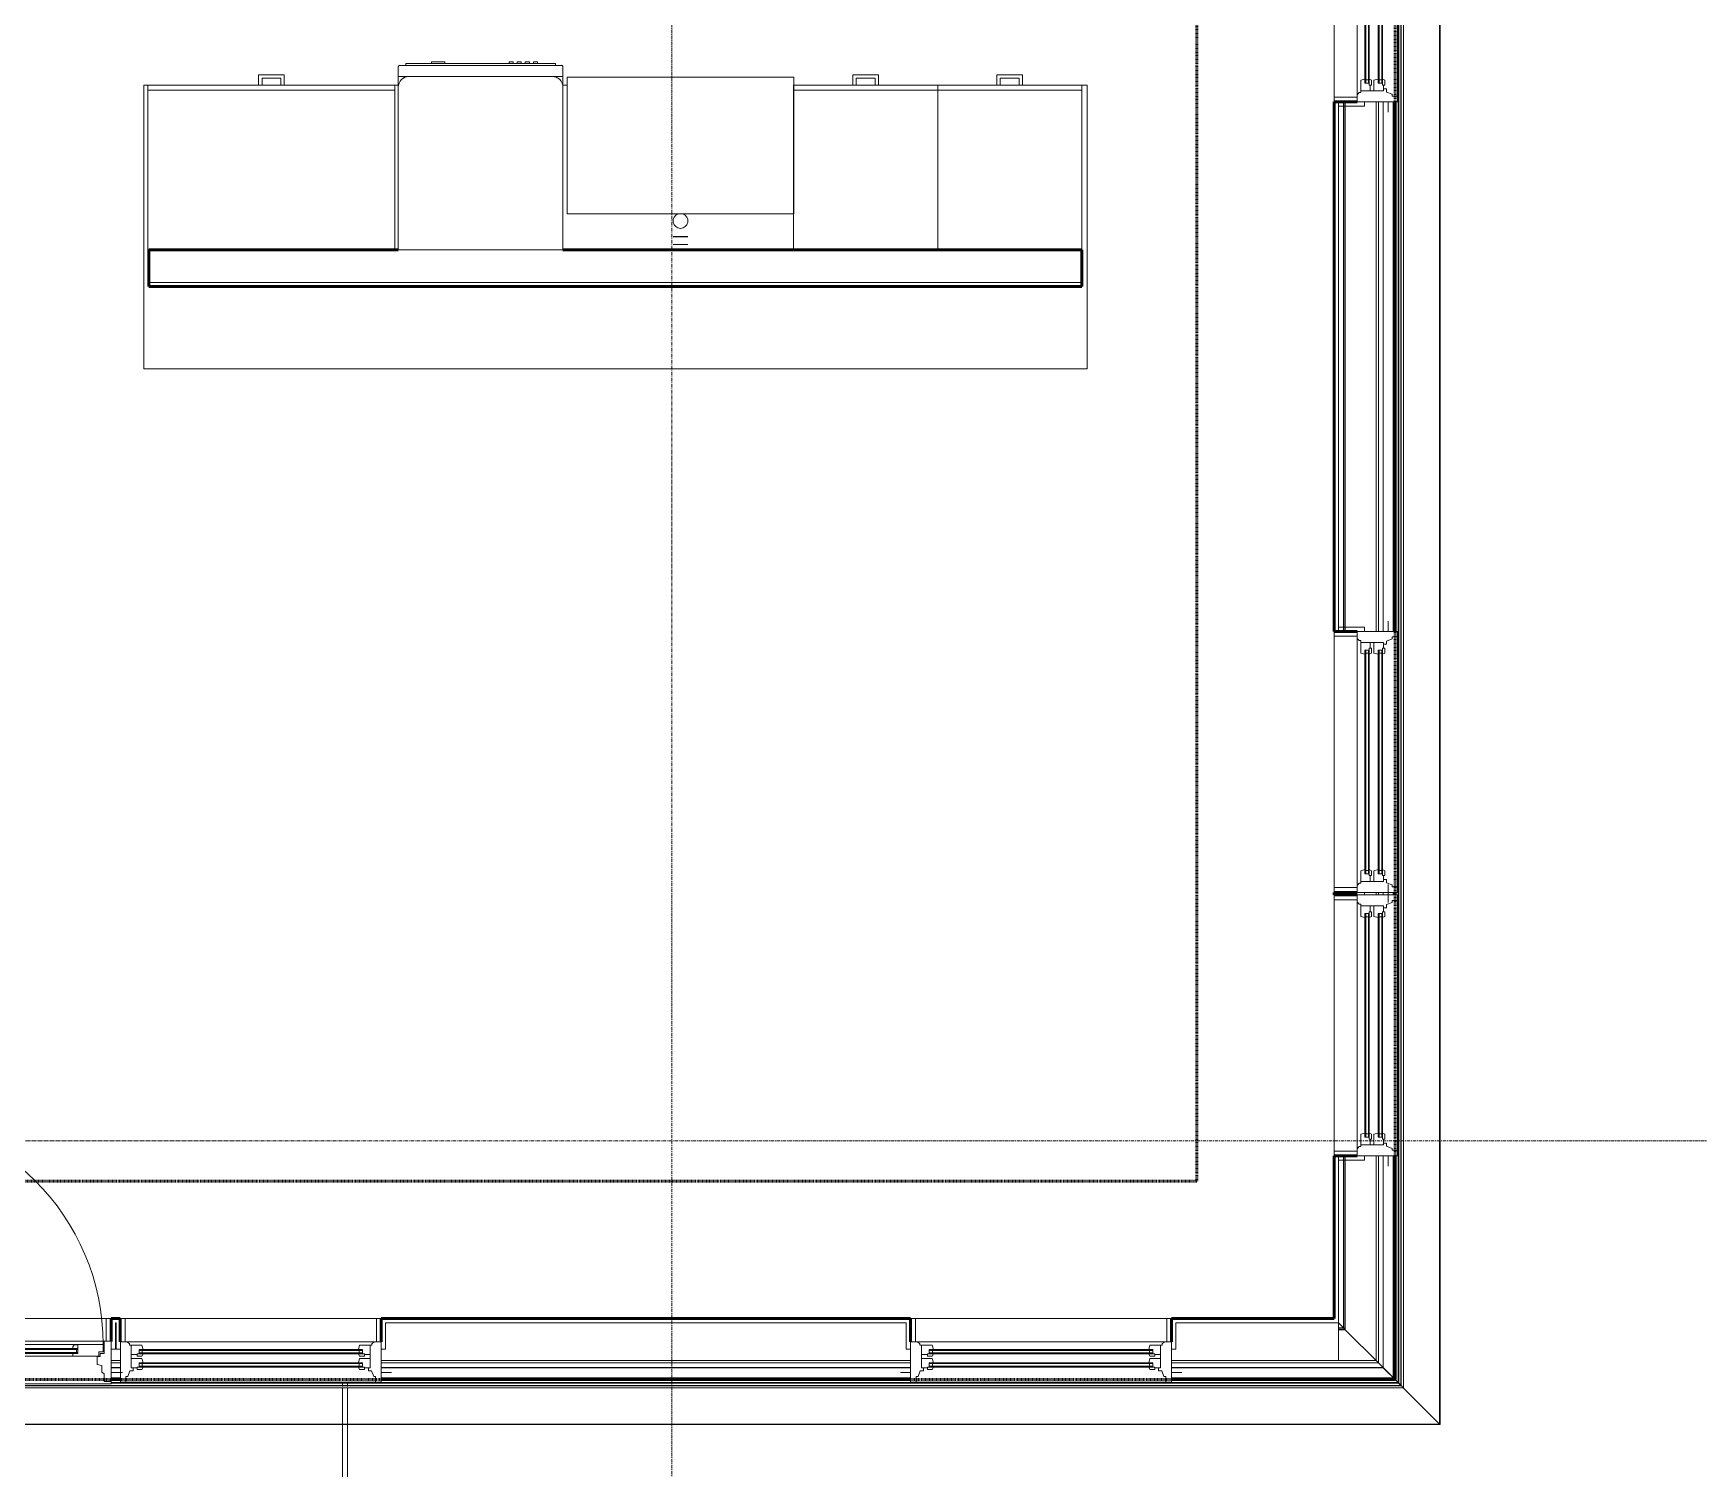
# Model space of a CAD drawing. Header units: inches. Extents: x -4235 to -464, y 9767 to 12347.
# Drawn here: x -2266.4 to -2023.7, y 11234.4 to 11443.6 of the extents above; entities that cross this region are included whole.
import ezdxf

# ---------------------------------------------------------------- set-up
doc = ezdxf.new("R2010")
doc.units = ezdxf.units.IN
doc.header["$MEASUREMENT"] = 0
doc.linetypes.add('Dash 1_16_', pattern=[0.125, 0.0625, -0.0625])
doc.linetypes.add('Grid Line 1_2_', pattern=[0.875, 0.5, -0.125, 0.125, -0.125])
for name, color, linetype, lineweight in [('0-1', 7, 'Continuous', 5), ('0-2', 10, 'Continuous', 9), ('A-DOOR-5', 31, 'Continuous', 9), ('A-DOOR-6', 31, 'Continuous', 20), ('A-DOOR-FRAM', 31, 'Continuous', 9), ('A-DOOR-FRAM-4', 31, 'Continuous', 20), ('A-DOOR-GLAZ', 31, 'Continuous', 9), ('A-GLAZ-1', 151, 'Continuous', 9), ('A-GLAZ-2', 151, 'Continuous', 20), ('A-WALL', 113, 'Continuous', 13), ('A-WALL-1', 7, 'Continuous', 50), ('A-WALL-2', 250, 'Continuous', 13), ('A-WALL-4', 254, 'Continuous', 9), ('A-WALL-5', 113, 'Continuous', 9), ('A-WALL-6', 113, 'Continuous', 50), ('C-PROP-LINE-1', 91, 'Dash 1_16_', 50), ('P-SANR-FIXT-1', 10, 'Continuous', 9), ('P-SANR-FIXT-2', 254, 'Continuous', 9), ('Q-CASE-1', 10, 'Continuous', 9), ('Q-SPCQ-1', 10, 'Continuous', 9), ('S-GRID-1', 1, 'Grid Line 1_2_', 9)]:
    doc.layers.add(name, color=color, linetype=linetype, lineweight=lineweight)

# ---------------------------------------------------------------- blocks, each defined once
blk = doc.blocks.new('Dishwasher_15404 - 34_ counter-2817256-BACKGROUND - RCP - 3RD FLOOR')
at = {"layer": 'Q-SPCQ-1'}
for p, q in [((0, -24), (0, 0)), ((0, 0), (23.68, 0)), ((23.68, 0), (25.25, 0)), ((25.25, 0), (26.68, 0)), ((25.25, 0), (25.25, -1.57)), ((25.25, -1.57), (25.25, -22.43)), ((26.87, -0.2), (26.87, -23.8)), ((27.12, -1.09), (26.87, -1.09)), ((27.12, -2.61), (27.12, -1.09)), ((27.12, -3.81), (27.12, -2.61)), ((27.12, -20.19), (27.12, -3.81)), ((27.37, -4.82), (27.12, -4.82)), ((27.37, -5.81), (27.37, -4.82)), ((27.12, -6.79), (27.37, -6.79)), ((27.37, -6.79), (27.37, -5.81)), ((27.37, -16.15), (27.12, -16.15)), ((27.37, -16.74), (27.12, -16.74)), ((27.37, -16.74), (27.37, -16.15)), ((27.37, -17.33), (27.12, -17.33)), ((27.37, -17.92), (27.12, -17.92)), ((27.37, -18.51), (27.12, -18.51)), ((27.37, -19.1), (27.12, -19.1)), ((27.37, -17.92), (27.37, -17.33)), ((27.37, -19.1), (27.37, -18.51)), ((27.37, -19.69), (27.12, -19.69)), ((27.12, -21.39), (27.12, -20.19)), ((27.37, -20.28), (27.12, -20.28)), ((27.12, -22.91), (27.12, -21.39)), ((27.37, -20.28), (27.37, -19.69)), ((23.68, -24), (0, -24)), ((25.25, -24), (23.68, -24)), ((25.25, -22.43), (25.25, -24)), ((26.68, -24), (25.25, -24)), ((27.12, -22.91), (26.87, -22.91))]:
    blk.add_line(p, q, dxfattribs=at)
for centre, radius, start, end in [((26.68, -0.2), 0.197, 0, 90), ((23.68, -1.57), 1.57, 0, 90), ((23.68, -1.57), 1.57, 32.077, 42.3359), ((23.68, -1.57), 1.57, 17.8182, 27.5266), ((23.68, -1.57), 1.57, 0, 13.6425), ((26.68, -0.2), 0.197, 15, 90), ((23.68, -22.43), 1.57, 270, 0), ((23.68, -22.43), 1.57, 317.6641, 327.923), ((23.68, -22.43), 1.57, 332.4734, 342.1818), ((23.68, -22.43), 1.57, 346.3575, 0), ((26.68, -23.8), 0.197, 270, 0)]:
    blk.add_arc(centre, radius, start, end, dxfattribs=at)
blk = doc.blocks.new('Base Cabinet 3 Drawer 230 - Base Cabinet 3 Drawer 230 21_-2554957-BACKGROUND - RCP - 3RD FLOOR')
at = {"layer": 'Q-CASE-1'}
for p, q in [((-9.76, -23.25), (-9.76, 0)), ((-9.76, 0), (11.24, 0)), ((11.24, 0), (11.24, -23.25)), ((-9.76, -23.25), (-9.76, -24)), ((11.24, -23.25), (-9.76, -23.25)), ((-9.76, -24), (11.24, -24)), ((-0.64, -24), (-1.14, -24)), ((-1.14, -25.5), (-1.14, -24)), ((-0.64, -25), (-0.64, -24)), ((2.11, -25), (2.11, -24)), ((2.11, -24), (2.61, -24)), ((2.61, -24), (2.61, -25.5)), ((11.24, -24), (11.24, -23.25)), ((2.61, -25.5), (-1.14, -25.5)), ((-0.64, -25), (2.11, -25))]:
    blk.add_line(p, q, dxfattribs=at)
blk = doc.blocks.new('Base Cabinet 3 Drawer 230 - Base Cabinet 3 Drawer 230 36_-2567957-BACKGROUND - RCP - 3RD FLOOR')
at = {"layer": 'Q-CASE-1'}
for p, q in [((-17.26, -23.25), (-17.26, 0)), ((-17.26, 0), (18.74, 0)), ((18.74, 0), (18.74, -23.25)), ((-17.26, -23.25), (-17.26, -24)), ((18.74, -23.25), (-17.26, -23.25)), ((-17.26, -24), (18.74, -24)), ((-0.64, -24), (-1.14, -24)), ((-1.14, -25.5), (-1.14, -24)), ((-0.64, -25), (-0.64, -24)), ((2.11, -25), (2.11, -24)), ((2.11, -24), (2.61, -24)), ((2.61, -24), (2.61, -25.5)), ((18.74, -24), (18.74, -23.25)), ((2.61, -25.5), (-1.14, -25.5)), ((-0.64, -25), (2.11, -25))]:
    blk.add_line(p, q, dxfattribs=at)
blk = doc.blocks.new('kitchen_faucet_14143 - kitchen_faucet_14143-2439044-BACKGROUND - RCP - 3RD FLOOR')
at = {"layer": 'P-SANR-FIXT-2'}
for p, q in [((2.26, -1.08), (2.26, 1.08)), ((2.34, 1.08), (2.34, 1.05)), ((2.34, 1.05), (2.34, -1.08)), ((3.44, 0.28), (3.44, 1.08)), ((3.44, -1.08), (3.44, 0.28))]:
    blk.add_line(p, q, dxfattribs=at)
at = {"layer": 'P-SANR-FIXT-2', "flags": 128}
blk.add_lwpolyline([(-0.92, -0.6), (-0.96, -0.61), (-1, -0.63)], dxfattribs=at)
at = {"layer": 'P-SANR-FIXT-2'}
for start, end in [(0, 159.9003), (200.0997, 360)]:
    blk.add_arc((0, 0), 1.08, start, end, dxfattribs=at)
blk = doc.blocks.new('Stainless Steel Farmhous Kitchen Sink - Stainless Steel Farmhous Kitchen Sink-2443921-BACKGROUND - RCP - 3RD FLOOR')
at = {"layer": 'P-SANR-FIXT-1'}
for p, q in [((-33, -22.2), (-33, -2.25)), ((-33, -2.25), (0, -2.25)), ((0, -2.25), (0, -22.2)), ((0, -22.2), (-33, -22.2))]:
    blk.add_line(p, q, dxfattribs=at)
blk = doc.blocks.new('CTR - 1st Phase - Unit Layouts_rvt-1-BACKGROUND - RCP - 3RD FLOOR')
at = {"layer": 'A-WALL-1'}
for p, q in [((-2249.58, 11406.65), (-2249.58, 11412.02)), ((-2249.58, 11412.02), (-2213.21, 11412.02)), ((-2189.21, 11412.02), (-2113.58, 11412.02)), ((-2113.58, 11412.02), (-2113.58, 11406.65)), ((-2113.58, 11406.65), (-2249.58, 11406.65))]:
    blk.add_line(p, q, dxfattribs=at)
at = {"layer": 'A-WALL-2'}
blk.add_line((-2249.58, 11407.27), (-2113.58, 11407.27), dxfattribs=at)
at = {"layer": 'A-WALL-4'}
for p, q in [((-2249.58, 11412.02), (-2249.58, 11406.65)), ((-2249.58, 11412.02), (-2213.21, 11412.02)), ((-2189.21, 11412.02), (-2113.58, 11412.02)), ((-2113.58, 11412.02), (-2113.58, 11406.65)), ((-2113.58, 11406.65), (-2249.58, 11406.65))]:
    blk.add_line(p, q, dxfattribs=at)
at = {"layer": 'A-WALL-5'}
for p, q in [((-2233.58, 11436.02), (-2250.33, 11436.02)), ((-2250.33, 11436.02), (-2250.33, 11394.65)), ((-2250.33, 11394.65), (-2250.33, 11436.02)), ((-2250.33, 11436.02), (-2233.58, 11436.02)), ((-2233.08, 11436.02), (-2233.58, 11436.02)), ((-2230.33, 11436.02), (-2233.08, 11436.02)), ((-2233.08, 11436.02), (-2230.33, 11436.02)), ((-2229.83, 11436.02), (-2230.33, 11436.02)), ((-2213.21, 11436.02), (-2229.83, 11436.02)), ((-2229.83, 11436.02), (-2213.21, 11436.02)), ((-2188.58, 11436.02), (-2189.21, 11436.02)), ((-2189.21, 11436.02), (-2188.58, 11436.02)), ((-2146.96, 11436.02), (-2155.58, 11436.02)), ((-2155.58, 11436.02), (-2146.96, 11436.02)), ((-2146.46, 11436.02), (-2146.96, 11436.02)), ((-2143.71, 11436.02), (-2146.46, 11436.02)), ((-2146.46, 11436.02), (-2143.71, 11436.02)), ((-2143.21, 11436.02), (-2143.71, 11436.02)), ((-2125.96, 11436.02), (-2143.21, 11436.02)), ((-2143.21, 11436.02), (-2125.96, 11436.02)), ((-2125.46, 11436.02), (-2125.96, 11436.02)), ((-2122.71, 11436.02), (-2125.46, 11436.02)), ((-2125.46, 11436.02), (-2122.71, 11436.02)), ((-2122.21, 11436.02), (-2122.71, 11436.02)), ((-2112.8, 11436.02), (-2122.21, 11436.02)), ((-2122.21, 11436.02), (-2112.8, 11436.02)), ((-2112.8, 11394.65), (-2112.8, 11436.02)), ((-2112.8, 11436.02), (-2112.8, 11394.65)), ((-2250.33, 11394.65), (-2112.8, 11394.65)), ((-2112.8, 11394.65), (-2250.33, 11394.65))]:
    blk.add_line(p, q, dxfattribs=at)
at = {"layer": '0-2'}
for name, p, rotation in [('Dishwasher_15404 - 34_ counter-2817256-BACKGROUND - RCP - 3RD FLOOR', (-2213.21, 11412.02), 90.00000000007033), ('Base Cabinet 3 Drawer 230 - Base Cabinet 3 Drawer 230 36_-2567957-BACKGROUND - RCP - 3RD FLOOR', (-2230.97, 11412.02), 180), ('Stainless Steel Farmhous Kitchen Sink - Stainless Steel Farmhous Kitchen Sink-2443921-BACKGROUND - RCP - 3RD FLOOR', (-2188.58, 11414.98), 180), ('Base Cabinet 3 Drawer 230 - Base Cabinet 3 Drawer 230 21_-2554957-BACKGROUND - RCP - 3RD FLOOR', (-2144.35, 11412.02), 180), ('Base Cabinet 3 Drawer 230 - Base Cabinet 3 Drawer 230 21_-2554957-BACKGROUND - RCP - 3RD FLOOR', (-2123.35, 11412.02), 180), ('kitchen_faucet_14143 - kitchen_faucet_14143-2439044-BACKGROUND - RCP - 3RD FLOOR', (-2172.08, 11416.22), 269.9999999999973)]:
    blk.add_blockref(name, p, dxfattribs=dict(at, rotation=rotation))
blk = doc.blocks.new('Basic Wall _ EXT - FIBER CEMENT - LARGE - ___-2162456-BACKGROUND - RCP - 3RD FLOOR')
at = {"layer": 'A-WALL-5'}
for p, q in [((-2067.06, 11246.52), (-2067.06, 12119.46)), ((-2067.05, 11246.51), (-2067.05, 12119.46)), ((-2067.05, 11246.51), (-2067.05, 12119.46)), ((-2067.03, 11246.5), (-2067.03, 12119.48)), ((-2067.02, 11246.48), (-2067.02, 12119.5)), ((-2067.02, 11246.48), (-2067.02, 12119.5)), ((-2066.71, 11246.18), (-2066.71, 12119.8)), ((-2069.67, 11433.58), (-2069.67, 11356.4)), ((-2069.67, 11356.4), (-2069.67, 11433.58)), ((-2069.64, 11356.4), (-2069.64, 11433.58)), ((-2069.64, 11356.4), (-2069.64, 11433.58)), ((-2069.67, 11318.38), (-2069.67, 11318)), ((-2069.67, 11318), (-2069.67, 11318.38)), ((-2069.64, 11318), (-2069.64, 11318.37)), ((-2069.64, 11318), (-2069.64, 11318.37)), ((-2069.67, 11279.98), (-2069.67, 11249.14)), ((-2069.67, 11249.14), (-2069.67, 11279.98)), ((-2069.64, 11249.14), (-2069.64, 11279.98)), ((-2069.64, 11249.14), (-2069.64, 11279.98)), ((-2069.67, 11249.14), (-2067.92, 11247.39)), ((-2069.3, 11248.77), (-2069.64, 11249.11)), ((-2067.92, 11247.39), (-2069.3, 11248.77)), ((-2067.92, 11247.39), (-2067.06, 11246.52)), ((-2067.06, 11246.52), (-2067.92, 11247.39)), ((-2067.03, 11246.5), (-2067.06, 11246.52)), ((-2067.06, 11246.52), (-2066.9, 11246.37)), ((-2067.05, 11246.51), (-2066.9, 11246.37)), ((-2066.9, 11246.37), (-2067.03, 11246.5)), ((-2066.9, 11246.37), (-2067.02, 11246.48)), ((-2066.77, 11246.23), (-2066.79, 11246.26)), ((-2066.77, 11246.24), (-2066.75, 11246.21)), ((-2066.75, 11246.21), (-2066.75, 11246.21))]:
    blk.add_line(p, q, dxfattribs=at)
at = {"layer": 'A-WALL-5', "flags": 128}
for points in [[(-2066.9, 11246.37), (-2066.89, 11246.35), (-2066.86, 11246.33), (-2066.84, 11246.31), (-2066.82, 11246.28), (-2066.79, 11246.26), (-2066.77, 11246.24)], [(-2066.79, 11246.26), (-2066.81, 11246.27), (-2066.82, 11246.29), (-2066.84, 11246.3), (-2066.85, 11246.32), (-2066.87, 11246.33), (-2066.88, 11246.35)], [(-2066.75, 11246.21), (-2066.75, 11246.21), (-2066.75, 11246.22), (-2066.76, 11246.22), (-2066.77, 11246.23)], [(-2066.76, 11246.23), (-2066.75, 11246.22), (-2066.75, 11246.21)], [(-2066.75, 11246.21), (-2066.73, 11246.2), (-2066.72, 11246.19), (-2066.71, 11246.18), (-2066.71, 11246.18)], [(-2066.71, 11246.18), (-2066.72, 11246.18), (-2066.72, 11246.19), (-2066.74, 11246.2)]]:
    blk.add_lwpolyline(points, dxfattribs=at)
blk = doc.blocks.new('Basic Wall _ EXT - FIBER CEMENT - SMALL - ___-2145930-BACKGROUND - RCP - 3RD FLOOR')
at = {"layer": 'A-WALL-5'}
for p, q in [((-2061.44, 12125.07), (-2061.44, 11240.9)), ((-2061.44, 11240.9), (-2061.44, 12125.07)), ((-2061.36, 11240.83), (-2061.36, 12125.15)), ((-2061.36, 11240.83), (-2061.36, 12125.15)), ((-2067.46, 11246.93), (-2067.46, 12009.39)), ((-2067.39, 11246.86), (-2067.39, 12009.39)), ((-2075.45, 11433.58), (-2075.45, 11356.4)), ((-2075.45, 11356.4), (-2075.45, 11433.58)), ((-2075.25, 11356.4), (-2075.25, 11433.58)), ((-2075.25, 11356.4), (-2075.25, 11433.58)), ((-2075.17, 11356.4), (-2075.17, 11433.58)), ((-2075.17, 11356.4), (-2075.17, 11433.58)), ((-2070.35, 11356.4), (-2070.35, 11433.58)), ((-2070.35, 11356.4), (-2070.35, 11433.58)), ((-2067.92, 11356.4), (-2067.92, 11433.58)), ((-2067.92, 11356.4), (-2067.92, 11433.58)), ((-2067.84, 11356.4), (-2067.84, 11433.58)), ((-2075.45, 11318.38), (-2075.45, 11318)), ((-2075.45, 11318), (-2075.45, 11318.38)), ((-2075.25, 11318), (-2075.25, 11318.38)), ((-2075.25, 11318), (-2075.25, 11318.38)), ((-2075.17, 11318), (-2075.17, 11318.38)), ((-2075.17, 11318), (-2075.17, 11318.38)), ((-2070.35, 11318), (-2070.35, 11318.38)), ((-2070.35, 11318), (-2070.35, 11318.38)), ((-2067.92, 11318), (-2067.92, 11318.38)), ((-2067.92, 11318), (-2067.92, 11318.38)), ((-2067.84, 11318), (-2067.84, 11318.38)), ((-2075.45, 11279.98), (-2075.45, 11254.92)), ((-2075.45, 11254.92), (-2075.45, 11279.98)), ((-2075.25, 11254.71), (-2075.25, 11279.98)), ((-2075.25, 11254.71), (-2075.25, 11279.98)), ((-2075.17, 11254.64), (-2075.17, 11279.98)), ((-2075.17, 11254.64), (-2075.17, 11279.98)), ((-2070.35, 11249.81), (-2070.35, 11279.98)), ((-2070.35, 11249.81), (-2070.35, 11279.98)), ((-2067.92, 11247.39), (-2067.92, 11279.98)), ((-2067.92, 11247.39), (-2067.92, 11279.98)), ((-2067.84, 11247.31), (-2067.84, 11279.98)), ((-2076.17, 11255.64), (-2075.45, 11254.92)), ((-2075.45, 11254.92), (-2076.17, 11255.64)), ((-2075.45, 11254.92), (-2076.17, 11255.64)), ((-2076.17, 11255.64), (-2075.45, 11254.92)), ((-2075.45, 11254.92), (-2075.25, 11254.71)), ((-2075.25, 11254.71), (-2075.45, 11254.92)), ((-2075.25, 11254.71), (-2075.45, 11254.92)), ((-2075.45, 11254.92), (-2075.25, 11254.71)), ((-2075.25, 11254.71), (-2075.17, 11254.64)), ((-2075.17, 11254.64), (-2075.25, 11254.71)), ((-2075.17, 11254.64), (-2075.25, 11254.71)), ((-2075.17, 11254.64), (-2070.35, 11249.81)), ((-2070.35, 11249.81), (-2075.17, 11254.64)), ((-2070.35, 11249.81), (-2069.67, 11249.14)), ((-2069.67, 11249.14), (-2070.35, 11249.81)), ((-2069.67, 11249.14), (-2068.2, 11247.67)), ((-2068.2, 11247.67), (-2069.67, 11249.14)), ((-2069.46, 11248.93), (-2069.52, 11248.99)), ((-2068.25, 11247.72), (-2069.36, 11248.82)), ((-2069.31, 11248.77), (-2068.2, 11247.67)), ((-2068.2, 11247.67), (-2068.25, 11247.72)), ((-2068.08, 11247.55), (-2068.04, 11247.51)), ((-2067.97, 11247.43), (-2067.94, 11247.41)), ((-2067.94, 11247.41), (-2067.93, 11247.39)), ((-2067.93, 11247.39), (-2067.92, 11247.39)), ((-2067.92, 11247.39), (-2067.91, 11247.38)), ((-2067.91, 11247.38), (-2067.9, 11247.36)), ((-2067.9, 11247.36), (-2067.87, 11247.34)), ((-2067.87, 11247.34), (-2067.39, 11246.86)), ((-2067.39, 11246.86), (-2067.87, 11247.34)), ((-2067.87, 11247.34), (-2067.46, 11246.93)), ((-2067.8, 11247.27), (-2067.82, 11247.29)), ((-2067.39, 11246.86), (-2067.8, 11247.27)), ((-2067.46, 11246.93), (-2067.39, 11246.86)), ((-2067.39, 11246.86), (-2067.06, 11246.52)), ((-2067.06, 11246.52), (-2067.39, 11246.86)), ((-2067.05, 11246.51), (-2066.9, 11246.37)), ((-2066.9, 11246.37), (-2067.05, 11246.51)), ((-2066.72, 11246.19), (-2061.44, 11240.9)), ((-2061.44, 11240.9), (-2066.72, 11246.19)), ((-2061.36, 11240.83), (-2061.44, 11240.9))]:
    blk.add_line(p, q, dxfattribs=at)
at = {"layer": 'A-WALL-5', "flags": 128}
for points in [[(-2069.52, 11248.99), (-2069.44, 11248.91), (-2069.37, 11248.84), (-2069.31, 11248.77)], [(-2068.2, 11247.67), (-2068.17, 11247.63), (-2068.13, 11247.59), (-2068.08, 11247.55)], [(-2068.04, 11247.51), (-2068, 11247.47), (-2067.97, 11247.43)], [(-2067.84, 11247.31), (-2067.85, 11247.31), (-2067.87, 11247.34), (-2067.91, 11247.38)], [(-2067.82, 11247.29), (-2067.84, 11247.3), (-2067.84, 11247.31)]]:
    blk.add_lwpolyline(points, dxfattribs=at)
blk = doc.blocks.new('Basic Wall _ EXT - FIBER CEMENT - LARGE - ___-2162457-BACKGROUND - RCP - 3RD FLOOR')
at = {"layer": 'A-WALL-5'}
for p, q in [((-2253.74, 11249.14), (-2255.06, 11249.14)), ((-2255.06, 11249.14), (-2253.74, 11249.14)), ((-2255.06, 11249.11), (-2253.76, 11249.11)), ((-2255.06, 11249.11), (-2253.76, 11249.11)), ((-2138.54, 11249.14), (-2215.71, 11249.14)), ((-2215.71, 11249.14), (-2138.54, 11249.14)), ((-2215.71, 11249.11), (-2138.54, 11249.11)), ((-2215.71, 11249.11), (-2138.54, 11249.11)), ((-2069.67, 11249.14), (-2100.51, 11249.14)), ((-2100.51, 11249.14), (-2069.67, 11249.14)), ((-2100.51, 11249.11), (-2069.64, 11249.11)), ((-2100.51, 11249.11), (-2069.64, 11249.11)), ((-2067.92, 11247.39), (-2069.67, 11249.14)), ((-2069.64, 11249.11), (-2069.3, 11248.77)), ((-2069.3, 11248.77), (-2067.92, 11247.39)), ((-2067.92, 11247.39), (-2067.06, 11246.52)), ((-2067.06, 11246.52), (-2067.92, 11247.39)), ((-3400.56, 11246.52), (-2067.06, 11246.52)), ((-3400.55, 11246.51), (-2067.05, 11246.51)), ((-3400.55, 11246.51), (-2067.05, 11246.51)), ((-3400.53, 11246.5), (-2067.03, 11246.5)), ((-3400.52, 11246.48), (-2067.02, 11246.48)), ((-3400.52, 11246.48), (-2067.02, 11246.48)), ((-3400.21, 11246.18), (-2066.71, 11246.18)), ((-2066.9, 11246.37), (-2067.06, 11246.52)), ((-2067.06, 11246.52), (-2067.03, 11246.5)), ((-2066.9, 11246.37), (-2067.05, 11246.51)), ((-2067.03, 11246.5), (-2066.9, 11246.37)), ((-2067.02, 11246.48), (-2066.9, 11246.37)), ((-2066.79, 11246.26), (-2066.77, 11246.23)), ((-2066.75, 11246.21), (-2066.77, 11246.24)), ((-2066.75, 11246.21), (-2066.75, 11246.21))]:
    blk.add_line(p, q, dxfattribs=at)
at = {"layer": 'A-WALL-5', "flags": 128}
for points in [[(-2066.77, 11246.24), (-2066.79, 11246.26), (-2066.82, 11246.28), (-2066.84, 11246.31), (-2066.86, 11246.33), (-2066.89, 11246.35), (-2066.9, 11246.37)], [(-2066.88, 11246.35), (-2066.87, 11246.33), (-2066.85, 11246.32), (-2066.84, 11246.3), (-2066.82, 11246.29), (-2066.81, 11246.27), (-2066.79, 11246.26)], [(-2066.77, 11246.23), (-2066.76, 11246.22), (-2066.75, 11246.22), (-2066.75, 11246.21), (-2066.75, 11246.21)], [(-2066.75, 11246.21), (-2066.75, 11246.22), (-2066.76, 11246.23)], [(-2066.71, 11246.18), (-2066.71, 11246.18), (-2066.72, 11246.19), (-2066.73, 11246.2), (-2066.75, 11246.21)], [(-2066.74, 11246.2), (-2066.72, 11246.19), (-2066.72, 11246.18), (-2066.71, 11246.18)]]:
    blk.add_lwpolyline(points, dxfattribs=at)
blk = doc.blocks.new('Basic Wall _ EXT - FIBER CEMENT - SMALL - ___-2145931-BACKGROUND - RCP - 3RD FLOOR')
at = {"layer": 'A-WALL-5'}
for p, q in [((-2076.17, 11255.64), (-2075.45, 11254.92)), ((-2075.45, 11254.92), (-2076.17, 11255.64)), ((-2075.45, 11254.92), (-2076.17, 11255.64)), ((-2076.17, 11255.64), (-2075.45, 11254.92)), ((-2075.45, 11254.92), (-2076.17, 11254.92)), ((-2076.17, 11254.92), (-2075.45, 11254.92)), ((-2076.17, 11254.71), (-2075.25, 11254.71)), ((-2076.17, 11254.71), (-2075.25, 11254.71)), ((-2076.17, 11254.64), (-2075.17, 11254.64)), ((-2076.17, 11254.64), (-2075.17, 11254.64)), ((-2075.45, 11254.92), (-2075.25, 11254.71)), ((-2075.25, 11254.71), (-2075.45, 11254.92)), ((-2075.25, 11254.71), (-2075.45, 11254.92)), ((-2075.45, 11254.92), (-2075.25, 11254.71)), ((-2075.25, 11254.71), (-2075.17, 11254.64)), ((-2075.17, 11254.64), (-2075.25, 11254.71)), ((-2075.25, 11254.71), (-2075.17, 11254.64)), ((-2075.17, 11254.64), (-2070.35, 11249.81)), ((-2070.35, 11249.81), (-2075.17, 11254.64)), ((-2255.06, 11249.81), (-2253.74, 11249.81)), ((-2255.06, 11249.81), (-2253.74, 11249.81)), ((-2215.71, 11249.81), (-2138.54, 11249.81)), ((-2215.71, 11249.81), (-2138.54, 11249.81)), ((-2100.51, 11249.81), (-2070.35, 11249.81)), ((-2100.51, 11249.81), (-2070.35, 11249.81)), ((-2070.35, 11249.81), (-2069.67, 11249.14)), ((-2069.67, 11249.14), (-2070.35, 11249.81)), ((-2255.06, 11247.39), (-2253.74, 11247.39)), ((-2255.06, 11247.39), (-2253.74, 11247.39)), ((-2255.06, 11247.31), (-2253.74, 11247.31)), ((-2215.71, 11247.39), (-2138.54, 11247.39)), ((-2215.71, 11247.39), (-2138.54, 11247.39)), ((-2215.71, 11247.31), (-2138.54, 11247.31)), ((-2100.51, 11247.39), (-2067.92, 11247.39)), ((-2100.51, 11247.39), (-2067.92, 11247.39)), ((-2100.51, 11247.31), (-2067.84, 11247.31)), ((-2069.67, 11249.14), (-2068.2, 11247.67)), ((-2068.2, 11247.67), (-2069.67, 11249.14)), ((-2069.52, 11248.99), (-2069.46, 11248.93)), ((-2069.31, 11248.77), (-2069.37, 11248.84)), ((-2069.36, 11248.82), (-2068.25, 11247.72)), ((-2068.2, 11247.67), (-2069.31, 11248.77)), ((-2068.25, 11247.72), (-2068.2, 11247.67)), ((-2068, 11247.47), (-2068.04, 11247.51)), ((-2067.97, 11247.43), (-2068, 11247.47)), ((-2067.92, 11247.39), (-2067.93, 11247.39)), ((-2067.87, 11247.34), (-2067.39, 11246.86)), ((-2067.39, 11246.86), (-2067.87, 11247.34)), ((-2067.46, 11246.93), (-2067.87, 11247.34)), ((-2067.85, 11247.31), (-2067.84, 11247.31)), ((-2067.84, 11247.31), (-2067.84, 11247.3)), ((-2067.8, 11247.27), (-2067.39, 11246.86)), ((-2255.06, 11246.93), (-2221.36, 11246.93)), ((-2255.06, 11246.86), (-2221.36, 11246.86)), ((-2221.31, 11246.93), (-2221.25, 11246.93)), ((-2221.31, 11246.86), (-2221.25, 11246.86)), ((-2221.25, 11246.93), (-2221.17, 11246.93)), ((-2221.25, 11246.86), (-2221.17, 11246.86)), ((-2221.17, 11246.93), (-2221.08, 11246.93)), ((-2221.17, 11246.86), (-2221.08, 11246.86)), ((-2221.08, 11246.93), (-2220.99, 11246.93)), ((-2221.08, 11246.86), (-2220.99, 11246.86)), ((-2220.98, 11246.93), (-2220.89, 11246.93)), ((-2220.98, 11246.86), (-2220.89, 11246.86)), ((-2220.89, 11246.93), (-2220.8, 11246.93)), ((-2220.89, 11246.86), (-2220.8, 11246.86)), ((-2220.8, 11246.93), (-2220.72, 11246.93)), ((-2220.8, 11246.86), (-2220.72, 11246.86)), ((-2220.72, 11246.93), (-2220.66, 11246.93)), ((-2220.72, 11246.86), (-2220.66, 11246.86)), ((-2220.61, 11246.93), (-2067.46, 11246.93)), ((-2220.61, 11246.86), (-2067.39, 11246.86)), ((-2067.39, 11246.86), (-2067.46, 11246.93)), ((-2067.39, 11246.86), (-2067.06, 11246.52)), ((-2067.06, 11246.52), (-2067.39, 11246.86)), ((-2067.05, 11246.51), (-2066.9, 11246.37)), ((-2066.9, 11246.37), (-2067.05, 11246.51)), ((-2066.72, 11246.19), (-2061.44, 11240.9)), ((-2061.44, 11240.9), (-2066.72, 11246.19)), ((-2221.36, 11240.9), (-2324.1, 11240.9)), ((-2324.1, 11240.9), (-2221.36, 11240.9)), ((-2324.1, 11240.83), (-2221.36, 11240.83)), ((-2324.1, 11240.83), (-2221.36, 11240.83)), ((-2221.25, 11240.9), (-2221.3, 11240.9)), ((-2221.3, 11240.9), (-2221.25, 11240.9)), ((-2221.3, 11240.83), (-2221.25, 11240.83)), ((-2221.3, 11240.83), (-2221.25, 11240.83)), ((-2221.18, 11240.9), (-2221.24, 11240.9)), ((-2221.24, 11240.9), (-2221.18, 11240.9)), ((-2221.24, 11240.83), (-2221.18, 11240.83)), ((-2221.24, 11240.83), (-2221.18, 11240.83)), ((-2221.09, 11240.9), (-2221.16, 11240.9)), ((-2221.16, 11240.9), (-2221.09, 11240.9)), ((-2221.16, 11240.83), (-2221.09, 11240.83)), ((-2221.16, 11240.83), (-2221.09, 11240.83)), ((-2220.99, 11240.9), (-2221.07, 11240.9)), ((-2221.07, 11240.9), (-2220.99, 11240.9)), ((-2221.07, 11240.83), (-2220.99, 11240.83)), ((-2221.07, 11240.83), (-2220.99, 11240.83)), ((-2220.9, 11240.9), (-2220.98, 11240.9)), ((-2220.98, 11240.9), (-2220.9, 11240.9)), ((-2220.98, 11240.83), (-2220.9, 11240.83)), ((-2220.98, 11240.83), (-2220.9, 11240.83)), ((-2220.81, 11240.9), (-2220.88, 11240.9)), ((-2220.88, 11240.9), (-2220.81, 11240.9)), ((-2220.88, 11240.83), (-2220.81, 11240.83)), ((-2220.88, 11240.83), (-2220.81, 11240.83)), ((-2220.73, 11240.9), (-2220.79, 11240.9)), ((-2220.79, 11240.9), (-2220.73, 11240.9)), ((-2220.79, 11240.83), (-2220.73, 11240.83)), ((-2220.79, 11240.83), (-2220.73, 11240.83)), ((-2220.67, 11240.9), (-2220.72, 11240.9)), ((-2220.72, 11240.9), (-2220.67, 11240.9)), ((-2220.72, 11240.83), (-2220.67, 11240.83)), ((-2220.72, 11240.83), (-2220.67, 11240.83)), ((-2061.44, 11240.9), (-2220.61, 11240.9)), ((-2220.61, 11240.9), (-2061.44, 11240.9)), ((-2220.61, 11240.83), (-2061.36, 11240.83)), ((-2220.61, 11240.83), (-2061.36, 11240.83)), ((-2061.44, 11240.9), (-2061.36, 11240.83))]:
    blk.add_line(p, q, dxfattribs=at)
at = {"layer": 'A-WALL-5', "flags": 128}
for points in [[(-2069.37, 11248.84), (-2069.44, 11248.91), (-2069.52, 11248.99)], [(-2068.13, 11247.59), (-2068.17, 11247.63), (-2068.2, 11247.67)], [(-2068.04, 11247.51), (-2068.08, 11247.55), (-2068.13, 11247.59)], [(-2067.93, 11247.39), (-2067.94, 11247.41), (-2067.97, 11247.43)], [(-2067.87, 11247.34), (-2067.9, 11247.36), (-2067.91, 11247.38), (-2067.92, 11247.39)], [(-2067.91, 11247.38), (-2067.87, 11247.34), (-2067.85, 11247.31)], [(-2067.84, 11247.3), (-2067.82, 11247.29), (-2067.8, 11247.27)]]:
    blk.add_lwpolyline(points, dxfattribs=at)
blk = doc.blocks.new('Window-Double_Hung-Andersen-400_Series-Tilt_Wash - DOUBLE HUNG - COTTAGE - 3RD FLOOR-2888224-BACKGROUND - RCP - 3RD FLOOR')
at = {"layer": 'A-GLAZ-1'}
for p, q in [((-16.29, 2.5), (-15.7, 2.5)), ((-15.82, 2.5), (-15.82, 2.12)), ((-15.7, 2.62), (15.7, 2.62)), ((-15.7, 2.5), (15.7, 2.5)), ((16.29, 2.5), (15.7, 2.5)), ((15.82, 2.5), (15.82, 2.12)), ((-16.29, 2.12), (-15.7, 2.12)), ((-16.29, 0.56), (-15.7, 0.56)), ((-16.29, 0.19), (-15.7, 0.19)), ((-15.82, 0.56), (-15.82, 0.19)), ((-15.7, 2.12), (15.7, 2.12)), ((-15.7, 2), (15.7, 2)), ((-15.7, 0.69), (15.7, 0.69)), ((-15.7, 0.56), (15.7, 0.56)), ((-15.7, 0.19), (15.7, 0.19)), ((-15.7, 0.06), (15.7, 0.06)), ((16.29, 2.12), (15.7, 2.12)), ((16.29, 0.56), (15.7, 0.56)), ((16.29, 0.19), (15.7, 0.19)), ((15.82, 0.56), (15.82, 0.19)), ((18.95, -1.06), (-18.95, -1.06)), ((-18.95, -1.06), (-18.95, -4.44)), ((-18.32, -1.06), (-18.32, -4.44)), ((18.32, -1.06), (18.32, -4.44)), ((18.95, -4.44), (18.95, -1.06)), ((-19.01, -2.44), (-19.01, -3.94)), ((-19.01, -2.44), (-18.95, -2.44)), ((-19.01, -3.94), (-18.95, -3.94)), ((-18.95, -4.44), (18.95, -4.44)), ((18.95, -2.44), (19.01, -2.44)), ((18.95, -3.94), (19.01, -3.94)), ((19.01, -3.94), (19.01, -2.44))]:
    blk.add_line(p, q, dxfattribs=at)
at = {"layer": 'A-GLAZ-2'}
for p, q in [((-19.01, 3.44), (-20.51, 3.44)), ((19.01, 4.81), (-19.01, 4.81)), ((-19.01, 4.81), (-19.01, -1.06)), ((-18.2, 4.81), (-18.2, 4)), ((-18.2, 4), (-17.92, 4)), ((-17.92, 4), (-17.61, 3.19)), ((-17.61, 3.19), (-17.14, 3.19)), ((-17.42, 2.75), (-16.57, 2.75)), ((-17.42, 2.75), (-17.42, -0.56)), ((-17.14, 3.19), (-17.14, 2.75)), ((-15.86, 2.97), (-16.57, 2.97)), ((-16.57, 2.62), (-16.57, 2.97)), ((-15.7, 2.62), (-16.57, 2.62)), ((-16.29, 2.62), (-16.29, 2)), ((-15.86, 2.97), (-15.7, 2.62)), ((15.86, 2.97), (15.7, 2.62)), ((15.7, 2.62), (16.57, 2.62)), ((15.86, 2.97), (16.57, 2.97)), ((16.29, 2.62), (16.29, 2)), ((16.57, 2.62), (16.57, 2.97)), ((17.42, 2.75), (16.57, 2.75)), ((17.14, 3.19), (17.14, 2.75)), ((17.61, 3.19), (17.14, 3.19)), ((17.42, 2.75), (17.42, -0.56)), ((17.92, 4), (17.61, 3.19)), ((18.2, 4), (17.92, 4)), ((18.2, 4.81), (18.2, 4)), ((19.01, -1.06), (19.01, 4.81)), ((19.01, 3.44), (20.51, 3.44)), ((-17.42, 1.37), (-15.86, 1.37)), ((-17.42, 0.81), (-16.57, 0.81)), ((-15.86, 1.03), (-16.57, 1.03)), ((-16.57, 0.69), (-16.57, 1.03)), ((-15.7, 0.69), (-16.57, 0.69)), ((-15.7, 2), (-16.29, 2)), ((-16.29, 0.69), (-16.29, 0.06)), ((-15.7, 0.06), (-16.29, 0.06)), ((-15.86, 1.37), (-15.7, 2)), ((-15.86, 1.03), (-15.7, 0.69)), ((-15.86, -0.56), (-15.7, 0.06)), ((15.7, 2), (16.29, 2)), ((15.86, 1.37), (15.7, 2)), ((15.86, 1.03), (15.7, 0.69)), ((15.7, 0.69), (16.57, 0.69)), ((15.7, 0.06), (16.29, 0.06)), ((15.86, -0.56), (15.7, 0.06)), ((17.42, 1.37), (15.86, 1.37)), ((15.86, 1.03), (16.57, 1.03)), ((16.29, 0.69), (16.29, 0.06)), ((16.57, 0.69), (16.57, 1.03)), ((17.42, 0.81), (16.57, 0.81)), ((-19.01, -1.06), (19.01, -1.06)), ((-17.67, -0.78), (-18, -1.06)), ((-17.67, -0.78), (-17.67, -0.56)), ((-17.67, -0.56), (-15.86, -0.56)), ((17.67, -0.56), (15.86, -0.56)), ((17.67, -0.78), (17.67, -0.56)), ((17.67, -0.78), (18, -1.06))]:
    blk.add_line(p, q, dxfattribs=at)
blk = doc.blocks.new('Window-Double_Hung-Andersen-400_Series-Tilt_Wash - DOUBLE HUNG - COTTAGE - 3RD FLOOR-V104-BACKGROUND - RCP - 3RD FLOOR')
at = {"layer": 'A-GLAZ-1'}
for p, q in [((-19.01, 3.94), (-19.01, 2.44)), ((-18.95, 3.94), (-19.01, 3.94)), ((-18.95, 2.44), (-19.01, 2.44)), ((-18.95, 4.44), (18.95, 4.44)), ((-18.95, 1.06), (-18.95, 4.44)), ((-18.32, 1.06), (-18.32, 4.44)), ((18.32, 1.06), (18.32, 4.44)), ((18.95, 4.44), (18.95, 1.06)), ((19.01, 3.94), (18.95, 3.94)), ((19.01, 2.44), (18.95, 2.44)), ((19.01, 2.44), (19.01, 3.94)), ((18.95, 1.06), (-18.95, 1.06)), ((-16.29, -0.19), (-15.7, -0.19)), ((-16.29, -0.56), (-15.7, -0.56)), ((-16.29, -2.13), (-15.7, -2.13)), ((-15.82, -0.56), (-15.82, -0.19)), ((-15.82, -2.5), (-15.82, -2.13)), ((-15.7, -0.06), (15.7, -0.06)), ((-15.7, -0.19), (15.7, -0.19)), ((-15.7, -0.56), (15.7, -0.56)), ((-15.7, -0.69), (15.7, -0.69)), ((-15.7, -2), (15.7, -2)), ((-15.7, -2.13), (15.7, -2.13)), ((16.29, -0.19), (15.7, -0.19)), ((16.29, -0.56), (15.7, -0.56)), ((16.29, -2.13), (15.7, -2.13)), ((15.82, -0.56), (15.82, -0.19)), ((15.82, -2.5), (15.82, -2.13)), ((-16.29, -2.5), (-15.7, -2.5)), ((-15.7, -2.5), (15.7, -2.5)), ((-15.7, -2.63), (15.7, -2.63)), ((16.29, -2.5), (15.7, -2.5))]:
    blk.add_line(p, q, dxfattribs=at)
at = {"layer": 'A-GLAZ-2'}
for p, q in [((-19.01, 1.06), (19.01, 1.06)), ((-19.01, -4.81), (-19.01, 1.06)), ((-17.67, 0.78), (-18, 1.06)), ((-17.67, 0.78), (-17.67, 0.56)), ((-17.67, 0.56), (-15.86, 0.56)), ((-17.42, -2.75), (-17.42, 0.56)), ((-15.86, 0.56), (-15.7, -0.06)), ((15.86, 0.56), (15.7, -0.06)), ((17.67, 0.56), (15.86, 0.56)), ((17.42, -2.75), (17.42, 0.56)), ((17.67, 0.78), (18, 1.06)), ((17.67, 0.78), (17.67, 0.56)), ((19.01, 1.06), (19.01, -4.81)), ((-17.42, -0.81), (-16.57, -0.81)), ((-17.42, -1.37), (-15.86, -1.37)), ((-16.57, -0.69), (-16.57, -1.03)), ((-15.7, -0.69), (-16.57, -0.69)), ((-15.86, -1.03), (-16.57, -1.03)), ((-16.29, -0.69), (-16.29, -0.06)), ((-15.7, -0.06), (-16.29, -0.06)), ((-16.29, -2.63), (-16.29, -2)), ((-15.7, -2), (-16.29, -2)), ((-15.86, -1.03), (-15.7, -0.69)), ((-15.86, -1.37), (-15.7, -2)), ((15.7, -0.06), (16.29, -0.06)), ((15.86, -1.03), (15.7, -0.69)), ((15.7, -0.69), (16.57, -0.69)), ((15.86, -1.37), (15.7, -2)), ((15.7, -2), (16.29, -2)), ((15.86, -1.03), (16.57, -1.03)), ((17.42, -1.37), (15.86, -1.37)), ((16.29, -0.69), (16.29, -0.06)), ((16.29, -2.63), (16.29, -2)), ((16.57, -0.69), (16.57, -1.03)), ((17.42, -0.81), (16.57, -0.81)), ((-19.01, -3.44), (-20.34, -3.44)), ((19.01, -4.81), (-19.01, -4.81)), ((-18.2, -4), (-17.92, -4)), ((-18.2, -4.81), (-18.2, -4)), ((-17.92, -4), (-17.61, -3.19)), ((-17.61, -3.19), (-17.14, -3.19)), ((-17.42, -2.75), (-16.57, -2.75)), ((-17.14, -3.19), (-17.14, -2.75)), ((-16.57, -2.63), (-16.57, -2.97)), ((-15.7, -2.63), (-16.57, -2.63)), ((-15.86, -2.97), (-16.57, -2.97)), ((-15.86, -2.97), (-15.7, -2.63)), ((15.86, -2.97), (15.7, -2.63)), ((15.7, -2.63), (16.57, -2.63)), ((15.86, -2.97), (16.57, -2.97)), ((16.57, -2.63), (16.57, -2.97)), ((17.42, -2.75), (16.57, -2.75)), ((17.14, -3.19), (17.14, -2.75)), ((17.61, -3.19), (17.14, -3.19)), ((17.92, -4), (17.61, -3.19)), ((18.2, -4), (17.92, -4)), ((18.2, -4.81), (18.2, -4)), ((19.01, -3.44), (20.51, -3.44))]:
    blk.add_line(p, q, dxfattribs=at)
blk = doc.blocks.new('Door-Inswing-Andersen-400_Series-Single - 3_ 0-1_8_ x 6_ 7-1_2_ - 3rd floor-2895869-BACKGROUND - RCP - 3RD FLOOR')
at = {"layer": 'A-DOOR-5'}
blk.add_line((16.87, -0.66), (16.87, -34.41), dxfattribs=at)
blk.add_arc((16.87, -0.66), 33.75, 180, 270, dxfattribs=at)
at = {"layer": 'A-DOOR-6'}
for p, q in [((-16.26, 0.42), (-16.87, 0.41)), ((-16.87, 0.41), (-16.87, -0.66)), ((-16.26, 1.06), (-16.26, 0.42)), ((-16.26, 1.06), (-12.44, 1.06)), ((-13.19, 0.66), (-12.44, 0.66)), ((-13.19, -0.66), (-13.19, 0.66)), ((-12.44, 0.75), (-12.47, 1.06)), ((12.44, 1.06), (-12.44, 1.06)), ((-12.44, 0.66), (-12.44, 0.75)), ((16.26, 1.06), (12.44, 1.06)), ((12.44, 0.75), (12.47, 1.06)), ((12.44, 0.66), (12.44, 0.75)), ((13.19, 0.66), (12.44, 0.66)), ((13.19, -0.66), (13.19, 0.66)), ((16.26, 1.06), (16.26, 0.42)), ((16.26, 0.42), (16.87, 0.41)), ((16.87, 0.41), (16.87, -0.66)), ((-16.87, -0.66), (-12.44, -0.66)), ((-12.44, -0.09), (-13.19, -0.09)), ((-13.19, -0.59), (-12.67, -0.59)), ((-13.19, -0.66), (-13.19, -0.59)), ((-12.67, -0.59), (-12.47, -0.34)), ((-12.47, -0.34), (-12.44, -0.16)), ((-12.44, -0.16), (-12.44, -0.09)), ((12.44, -0.66), (-12.44, -0.66)), ((12.44, -0.09), (13.19, -0.09)), ((12.44, -0.16), (12.44, -0.09)), ((12.47, -0.34), (12.44, -0.16)), ((16.87, -0.66), (12.44, -0.66)), ((12.67, -0.59), (12.47, -0.34)), ((13.19, -0.59), (12.67, -0.59)), ((13.19, -0.66), (13.19, -0.59))]:
    blk.add_line(p, q, dxfattribs=at)
at = {"layer": 'A-DOOR-FRAM'}
for p, q in [((-17.31, -1.13), (-17.94, -1.13)), ((-17.94, -1.13), (-17.94, -4.44)), ((-17.31, -4.44), (-17.31, -1.13)), ((17.94, -1.13), (17.31, -1.13)), ((17.31, -1.13), (17.31, -4.44)), ((17.94, -4.44), (17.94, -1.13)), ((-17.94, -4.44), (-17.31, -4.44)), ((17.31, -4.44), (17.94, -4.44))]:
    blk.add_line(p, q, dxfattribs=at)
at = {"layer": 'A-DOOR-FRAM-4'}
for p, q in [((18.06, 5.09), (-18.06, 5.09)), ((-18.06, 5.09), (-18.06, -1.13)), ((18.06, -1.13), (18.06, 5.09)), ((-19.69, 3.44), (-18.06, 3.44)), ((-18.06, 4.75), (-18.06, -1.13)), ((-18.06, 4.75), (-17.03, 4.75)), ((-17.03, 3.63), (-17.03, 4.75)), ((-16.69, 3.39), (-17.03, 3.63)), ((-16.69, 2.39), (-16.69, 3.39)), ((16.69, 3.39), (17.03, 3.63)), ((16.69, 2.39), (16.69, 3.39)), ((17.03, 3.63), (17.03, 4.75)), ((18.06, 4.75), (17.03, 4.75)), ((18.06, 4.75), (18.06, -1.13)), ((19.69, 3.44), (18.06, 3.44)), ((-17.03, 0.66), (-16.45, 0.66)), ((-17.03, -1.13), (-17.03, 0.66)), ((-16, 2.23), (-16.69, 2.39)), ((-16.45, 0.66), (-16.45, 1.09)), ((-16.45, 1.09), (-16, 1.09)), ((-16, 1.09), (-16, 2.23)), ((16, 2.23), (16.69, 2.39)), ((16, 1.09), (16, 2.23)), ((16.45, 1.09), (16, 1.09)), ((16.45, 0.66), (16.45, 1.09)), ((17.03, 0.66), (16.45, 0.66)), ((17.03, -1.13), (17.03, 0.66)), ((-17.69, -1.13), (-18.06, -1.13)), ((-18.06, -1.13), (18.06, -1.13)), ((-18.06, -1.13), (-17.03, -1.13)), ((18.06, -1.13), (17.03, -1.13))]:
    blk.add_line(p, q, dxfattribs=at)
at = {"layer": 'A-DOOR-GLAZ'}
for p, q in [((-12.44, 0.5), (-13.19, 0.5)), ((-13.19, 0.06), (-12.44, 0.06)), ((-12.98, 0.5), (-12.98, 0.06)), ((12.44, 0.66), (-12.44, 0.66)), ((12.44, 0.5), (-12.44, 0.5)), ((12.44, 0.06), (-12.44, 0.06)), ((12.44, 0.5), (13.19, 0.5)), ((13.19, 0.06), (12.44, 0.06)), ((12.98, 0.5), (12.98, 0.06)), ((12.44, -0.09), (-12.44, -0.09))]:
    blk.add_line(p, q, dxfattribs=at)
blk = doc.blocks.new('Walls 96 - Walls 1-2573283-BACKGROUND - RCP - 3RD FLOOR')
at = {"layer": 'A-WALL-5'}
for p, q in [((-2221.36, 11246.52), (-2221.36, 11247.01)), ((-2221.36, 11246.37), (-2221.36, 11246.51)), ((-2221.36, 11203.04), (-2221.36, 11246.19)), ((-2220.61, 11247.01), (-2220.61, 11246.52)), ((-2220.61, 11246.51), (-2220.61, 11246.37)), ((-2220.61, 11246.19), (-2220.61, 11203.04))]:
    blk.add_line(p, q, dxfattribs=at)
at = {"layer": 'A-WALL-6', "flags": 128}
for points in [[(-2221.36, 11203.04), (-2221.35, 11203.14), (-2221.32, 11203.24), (-2221.26, 11203.32), (-2221.2, 11203.39), (-2221.12, 11203.44), (-2221.03, 11203.47), (-2220.94, 11203.47), (-2220.85, 11203.44), (-2220.77, 11203.39), (-2220.7, 11203.32), (-2220.65, 11203.24), (-2220.62, 11203.14), (-2220.61, 11203.04)], [(-2220.61, 11203.04), (-2220.62, 11202.93), (-2220.65, 11202.84), (-2220.7, 11202.75), (-2220.77, 11202.68), (-2220.85, 11202.63), (-2220.94, 11202.61), (-2221.03, 11202.61), (-2221.12, 11202.63), (-2221.2, 11202.68), (-2221.26, 11202.75), (-2221.32, 11202.84), (-2221.35, 11202.93), (-2221.36, 11203.04)]]:
    blk.add_lwpolyline(points, dxfattribs=at)
blk = doc.blocks.new('Family - ___-2835860-BACKGROUND - RCP - 3RD FLOOR')
at = {"layer": 'C-PROP-LINE-1'}
for q in [(-2067.92, 12118.59), (-3401.42, 11247.39)]:
    blk.add_line((-2067.92, 11247.39), q, dxfattribs=at)
blk = doc.blocks.new('Family - ___-2835903-BACKGROUND - RCP - 3RD FLOOR')
at = {"layer": 'C-PROP-LINE-1'}
for q in [(-2096.82, 12089.69), (-3400.92, 11276.29)]:
    blk.add_line((-2096.82, 11276.29), q, dxfattribs=at)
blk = doc.blocks.new('Family - ___-2835932-BACKGROUND - RCP - 3RD FLOOR')
at = {"layer": 'C-PROP-LINE-1'}
for q in [(-2067.92, 12118.59), (-3401.42, 11247.39)]:
    blk.add_line((-2067.92, 11247.39), q, dxfattribs=at)

msp = doc.modelspace()

# ---------------------------------------------------------------- linework, layer by layer
at = {"layer": 'A-WALL'}
for p, q in [((-2076.17, 11432.95), (-2072.36, 11432.95)), ((-2076.17, 11357.03), (-2076.17, 11432.95)), ((-2072.36, 11433.58), (-2072.36, 11432.95)), ((-2070.67, 11433.58), (-2070.67, 11356.4)), ((-2069.67, 11433.58), (-2069.67, 11356.4)), ((-2068.17, 11433.58), (-2068.17, 11356.4)), ((-2072.36, 11357.03), (-2076.17, 11357.03)), ((-2072.36, 11357.03), (-2072.36, 11356.4)), ((-2072.36, 11318.38), (-2072.36, 11318)), ((-2070.67, 11318.38), (-2070.67, 11318)), ((-2069.67, 11318.38), (-2069.67, 11318)), ((-2068.17, 11318.38), (-2068.17, 11318)), ((-2076.17, 11255.64), (-2076.17, 11279.35)), ((-2076.17, 11279.35), (-2072.36, 11279.35)), ((-2072.36, 11279.98), (-2072.36, 11279.35)), ((-2070.67, 11279.98), (-2070.67, 11250.14)), ((-2069.67, 11279.98), (-2069.67, 11249.14)), ((-2068.17, 11279.98), (-2068.17, 11247.64)), ((-2254.44, 11251.83), (-2254.44, 11255.64)), ((-2254.44, 11255.64), (-2254.36, 11255.64)), ((-2254.36, 11255.64), (-2254.36, 11251.83)), ((-2215.09, 11251.83), (-2215.09, 11255.64)), ((-2215.09, 11255.64), (-2139.16, 11255.64)), ((-2139.16, 11255.64), (-2139.16, 11251.83)), ((-2099.89, 11251.83), (-2099.89, 11255.64)), ((-2099.89, 11255.64), (-2076.17, 11255.64)), ((-2254.44, 11251.83), (-2255.06, 11251.83)), ((-2253.74, 11250.14), (-2255.06, 11250.14)), ((-2253.74, 11251.83), (-2254.36, 11251.83)), ((-2215.09, 11251.83), (-2215.71, 11251.83)), ((-2138.54, 11250.14), (-2215.71, 11250.14)), ((-2138.54, 11251.83), (-2139.16, 11251.83)), ((-2099.89, 11251.83), (-2100.51, 11251.83)), ((-2070.67, 11250.14), (-2100.51, 11250.14)), ((-2253.74, 11249.14), (-2255.06, 11249.14)), ((-2253.74, 11247.64), (-2255.06, 11247.64)), ((-2138.54, 11249.14), (-2215.71, 11249.14)), ((-2138.54, 11247.64), (-2215.71, 11247.64)), ((-2069.67, 11249.14), (-2100.51, 11249.14)), ((-2068.17, 11247.64), (-2100.51, 11247.64))]:
    msp.add_line(p, q, dxfattribs=at)
at = {"layer": 'A-WALL-5'}
for p, q in [((-2076.8, 11356.34), (-2076.8, 11433.64)), ((-2076.17, 11433.58), (-2076.17, 11356.4)), ((-2076.8, 11317.94), (-2076.8, 11318.44)), ((-2076.17, 11318.38), (-2076.17, 11318)), ((-2076.8, 11280.04), (-2076.8, 11279.98)), ((-2076.17, 11279.98), (-2076.17, 11250.14)), ((-2255.81, 11256.26), (-2290.44, 11256.26)), ((-2253.67, 11256.26), (-2255.19, 11256.26)), ((-2215.77, 11256.26), (-2138.47, 11256.26)), ((-2100.51, 11256.26), (-2100.57, 11256.26)), ((-2067.92, 11247.39), (-2067.92, 11247.39))]:
    msp.add_line(p, q, dxfattribs=at)
at = {"layer": 'A-WALL-6'}
for p, q in [((-2076.8, 11356.4), (-2076.8, 11433.58)), ((-2076.8, 11433.58), (-2073.42, 11433.58)), ((-2067.92, 11433.58), (-2067.92, 11356.4)), ((-2073.42, 11356.4), (-2076.8, 11356.4)), ((-2076.8, 11318), (-2076.8, 11318.38)), ((-2076.8, 11318.38), (-2073.42, 11318.38)), ((-2073.42, 11318), (-2076.8, 11318)), ((-2067.92, 11318.38), (-2067.92, 11318)), ((-2076.8, 11256.26), (-2076.8, 11279.98)), ((-2076.8, 11279.98), (-2073.42, 11279.98)), ((-2067.92, 11279.98), (-2067.92, 11247.39)), ((-2255.06, 11256.26), (-2253.74, 11256.26)), ((-2255.06, 11252.95), (-2255.06, 11256.26)), ((-2253.74, 11256.26), (-2253.74, 11252.89)), ((-2215.71, 11256.26), (-2138.54, 11256.26)), ((-2215.71, 11252.89), (-2215.71, 11256.26)), ((-2138.54, 11256.26), (-2138.54, 11252.89)), ((-2100.51, 11256.26), (-2076.8, 11256.26)), ((-2100.51, 11252.89), (-2100.51, 11256.26)), ((-2253.74, 11247.39), (-2255.06, 11247.39)), ((-2138.54, 11247.39), (-2215.71, 11247.39)), ((-2067.92, 11247.39), (-2100.51, 11247.39))]:
    msp.add_line(p, q, dxfattribs=at)
at = {"layer": 'S-GRID-1'}
for p, q in [((-2173.32, 9836.18), (-2173.32, 12297.95)), ((-464.45, 11282.19), (-4185.7, 11282.19))]:
    msp.add_line(p, q, dxfattribs=at)

# ---------------------------------------------------------------- block references
at = {"layer": '0-1'}
msp.add_blockref('CTR - 1st Phase - Unit Layouts_rvt-1-BACKGROUND - RCP - 3RD FLOOR', (0, 0), dxfattribs=at)
at = {"layer": 'A-DOOR-5', "rotation": 180}
msp.add_blockref('Door-Inswing-Andersen-400_Series-Single - 3_ 0-1_8_ x 6_ 7-1_2_ - 3rd floor-2895869-BACKGROUND - RCP - 3RD FLOOR', (-2273.12, 11251.83), dxfattribs=at)
at = {"layer": 'A-GLAZ-1'}
for p, rotation in [((-2072.36, 11452.59), 269.9999999999999), ((-2072.36, 11337.39), 269.9999999999999), ((-2072.36, 11298.99), 269.9999999999999), ((-2119.52, 11251.83), 180)]:
    msp.add_blockref('Window-Double_Hung-Andersen-400_Series-Tilt_Wash - DOUBLE HUNG - COTTAGE - 3RD FLOOR-2888224-BACKGROUND - RCP - 3RD FLOOR', p, dxfattribs=dict(at, rotation=rotation))
msp.add_blockref('Window-Double_Hung-Andersen-400_Series-Tilt_Wash - DOUBLE HUNG - COTTAGE - 3RD FLOOR-V104-BACKGROUND - RCP - 3RD FLOOR', (-2234.72, 11251.83), dxfattribs=at)
at = {"layer": 'A-WALL-5'}
for name in ['Basic Wall _ EXT - FIBER CEMENT - SMALL - ___-2145930-BACKGROUND - RCP - 3RD FLOOR', 'Basic Wall _ EXT - FIBER CEMENT - LARGE - ___-2162456-BACKGROUND - RCP - 3RD FLOOR', 'Basic Wall _ EXT - FIBER CEMENT - SMALL - ___-2145931-BACKGROUND - RCP - 3RD FLOOR', 'Basic Wall _ EXT - FIBER CEMENT - LARGE - ___-2162457-BACKGROUND - RCP - 3RD FLOOR', 'Walls 96 - Walls 1-2573283-BACKGROUND - RCP - 3RD FLOOR']:
    msp.add_blockref(name, (0, 0), dxfattribs=at)
at = {"layer": 'C-PROP-LINE-1'}
for name in ['Family - ___-2835860-BACKGROUND - RCP - 3RD FLOOR', 'Family - ___-2835932-BACKGROUND - RCP - 3RD FLOOR', 'Family - ___-2835903-BACKGROUND - RCP - 3RD FLOOR']:
    msp.add_blockref(name, (0, 0), dxfattribs=at)

doc.saveas('drawing.dxf')
